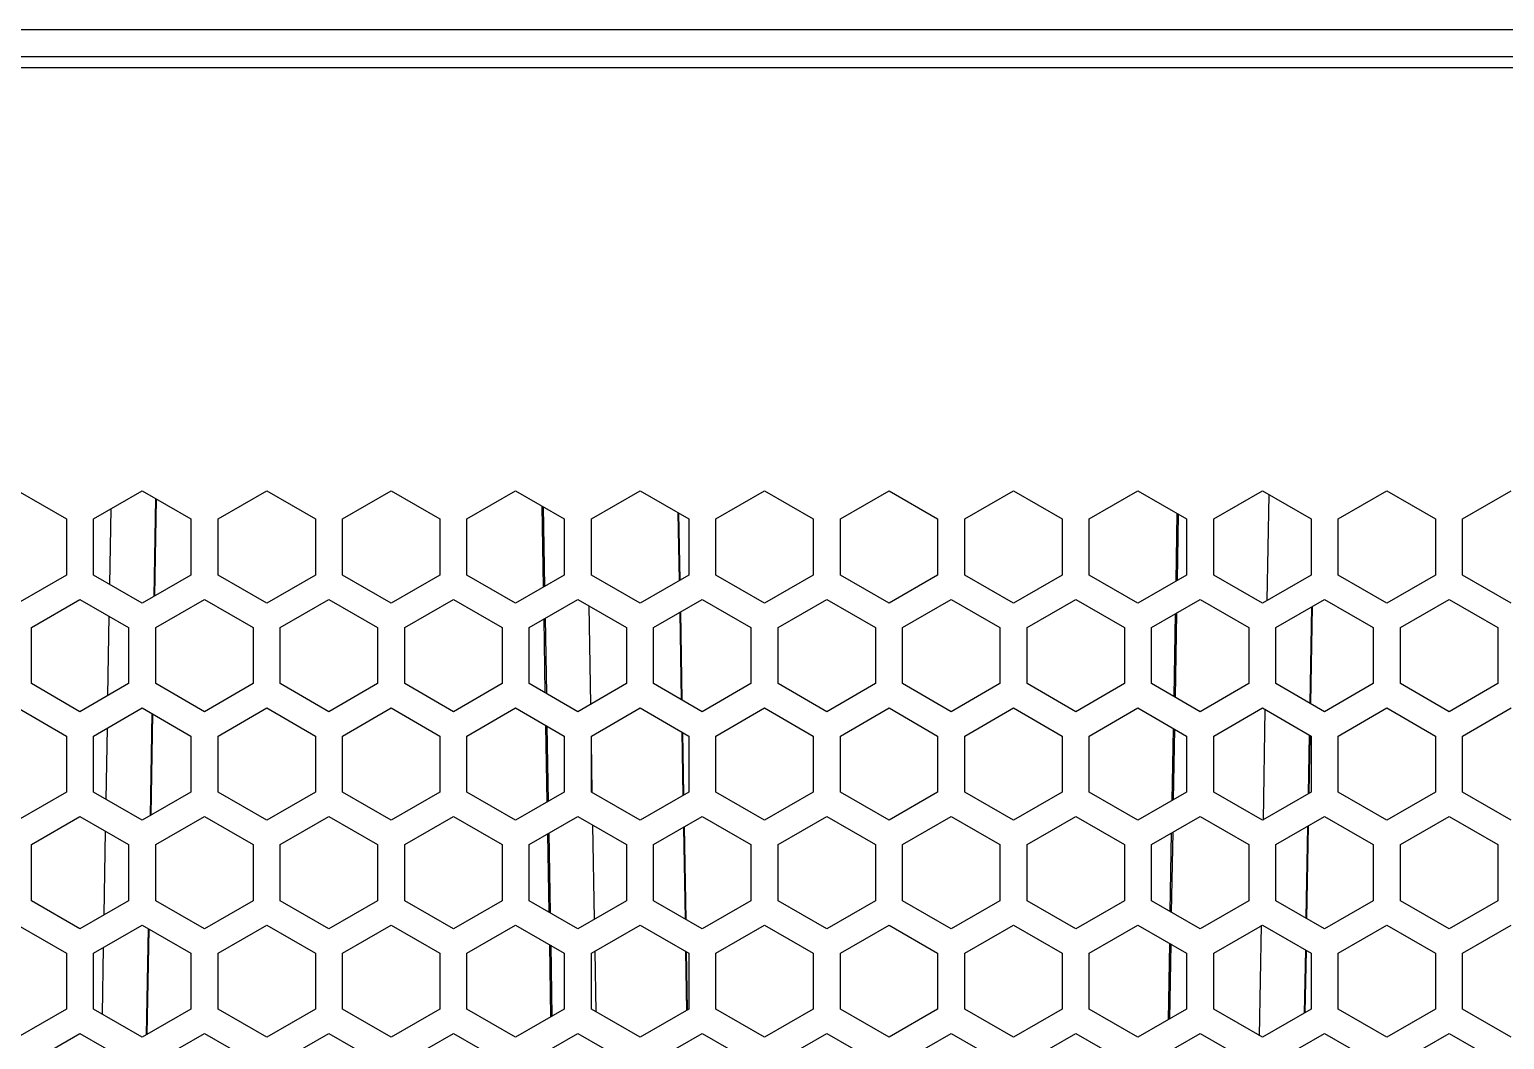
# Model space of a CAD drawing. Header units: millimetres. Extents: x 10297564 to 11610295, y -9287743 to -8409454.
# Drawn here: x 10495121 to 10496429, y -9078614 to -9077718 of the extents above; entities that cross this region are included whole.
import ezdxf

# ---------------------------------------------------------------- set-up
doc = ezdxf.new("R2010")
doc.units = ezdxf.units.MM
doc.header["$LTSCALE"] = 100
doc.layers.add('-0', color=7, linetype='Continuous')

# ---------------------------------------------------------------- blocks, each defined once
blk = doc.blocks.new('인버터 외형도')
at = {"layer": '-0', "linetype": 'Continuous'}
for p, q in [((86344.23, 52854.83), (98084.1, 52854.83)), ((88603.03, 52836.77), (96082.38, 52836.77)), ((95746.04, 52829.25), (92415.69, 52829.25)), ((94477.41, 52547.83), (94509.76, 52529.15)), ((94527.82, 52529.15), (94560.18, 52547.83)), ((94560.18, 52547.83), (94592.53, 52529.15)), ((94610.59, 52529.15), (94642.95, 52547.83)), ((94642.95, 52547.83), (94675.3, 52529.15)), ((94693.36, 52529.15), (94725.72, 52547.83)), ((94725.72, 52547.83), (94758.07, 52529.15)), ((94776.13, 52529.15), (94808.48, 52547.83)), ((94808.48, 52547.83), (94840.84, 52529.15)), ((94858.9, 52529.15), (94891.25, 52547.83)), ((94891.25, 52547.83), (94923.61, 52529.15)), ((94941.67, 52529.15), (94974.02, 52547.83)), ((94974.02, 52547.83), (95006.38, 52529.15)), ((95024.44, 52529.15), (95056.79, 52547.83)), ((95056.79, 52547.83), (95089.15, 52529.15)), ((95107.21, 52529.15), (95139.56, 52547.83)), ((95139.56, 52547.83), (95171.92, 52529.15)), ((95189.98, 52529.15), (95222.33, 52547.83)), ((95222.33, 52547.83), (95254.69, 52529.15)), ((95272.75, 52529.15), (95305.1, 52547.83)), ((95305.1, 52547.83), (95337.46, 52529.15)), ((95355.52, 52529.15), (95387.87, 52547.83)), ((95387.87, 52547.83), (95420.23, 52529.15)), ((95438.28, 52529.15), (95470.64, 52547.83)), ((94569.1, 52542.68), (94567.96, 52477.6)), ((94568.64, 52477.99), (94569.76, 52542.3)), ((94827.01, 52483.81), (94826.07, 52537.68)), ((94826.75, 52537.29), (94827.67, 52484.19)), ((95308.32, 52474.97), (95309.55, 52545.26)), ((94509.76, 52529.15), (94509.76, 52491.79)), ((94527.82, 52491.79), (94527.82, 52529.15)), ((94538.67, 52485.52), (94539.55, 52535.93)), ((94592.53, 52529.15), (94592.53, 52491.79)), ((94610.59, 52491.79), (94610.59, 52529.15)), ((94675.3, 52529.15), (94675.3, 52491.79)), ((94693.36, 52491.79), (94693.36, 52529.15)), ((94758.07, 52529.15), (94758.07, 52491.79)), ((94776.13, 52491.79), (94776.13, 52529.15)), ((94840.84, 52529.15), (94840.84, 52491.79)), ((94858.9, 52491.79), (94858.9, 52529.15)), ((94916.43, 52533.3), (94917.22, 52488.1)), ((94917.88, 52488.48), (94917.1, 52532.91)), ((94923.61, 52529.15), (94923.61, 52491.79)), ((94941.67, 52491.79), (94941.67, 52529.15)), ((95006.38, 52529.15), (95006.38, 52491.79)), ((95024.44, 52491.79), (95024.44, 52529.15)), ((95089.15, 52529.15), (95089.15, 52491.79)), ((95107.21, 52491.79), (95107.21, 52529.15)), ((95171.92, 52529.15), (95171.92, 52491.79)), ((95189.98, 52491.79), (95189.98, 52529.15)), ((95247.69, 52487.75), (95248.47, 52532.74)), ((95249.14, 52532.36), (95248.36, 52488.14)), ((95254.69, 52529.15), (95254.69, 52491.79)), ((95272.75, 52491.79), (95272.75, 52529.15)), ((95337.46, 52529.15), (95337.46, 52491.79)), ((95355.52, 52491.79), (95355.52, 52529.15)), ((95420.23, 52529.15), (95420.23, 52491.79)), ((95438.28, 52491.79), (95438.28, 52529.15)), ((94509.76, 52491.79), (94477.41, 52473.11)), ((94560.18, 52473.11), (94527.82, 52491.79)), ((94592.53, 52491.79), (94560.18, 52473.11)), ((94642.95, 52473.11), (94610.59, 52491.79)), ((94675.3, 52491.79), (94642.95, 52473.11)), ((94725.72, 52473.11), (94693.36, 52491.79)), ((94758.07, 52491.79), (94725.72, 52473.11)), ((94808.48, 52473.11), (94776.13, 52491.79)), ((94840.84, 52491.79), (94808.48, 52473.11)), ((94891.25, 52473.11), (94858.9, 52491.79)), ((94923.61, 52491.79), (94891.25, 52473.11)), ((94974.02, 52473.11), (94941.67, 52491.79)), ((95006.38, 52491.79), (94974.02, 52473.11)), ((95056.79, 52473.11), (95024.44, 52491.79)), ((95089.15, 52491.79), (95056.79, 52473.11)), ((95139.56, 52473.11), (95107.21, 52491.79)), ((95171.92, 52491.79), (95139.56, 52473.11)), ((95222.33, 52473.11), (95189.98, 52491.79)), ((95254.69, 52491.79), (95222.33, 52473.11)), ((95305.1, 52473.11), (95272.75, 52491.79)), ((95337.46, 52491.79), (95305.1, 52473.11)), ((95387.87, 52473.11), (95355.52, 52491.79)), ((95420.23, 52491.79), (95387.87, 52473.11)), ((95470.64, 52473.11), (95438.28, 52491.79)), ((94486.44, 52456.92), (94518.79, 52475.6)), ((94518.79, 52475.6), (94551.15, 52456.92)), ((94569.21, 52456.92), (94601.56, 52475.6)), ((94601.56, 52475.6), (94633.92, 52456.92)), ((94651.98, 52456.92), (94684.33, 52475.6)), ((94684.33, 52475.6), (94716.69, 52456.92)), ((94734.74, 52456.92), (94767.1, 52475.6)), ((94767.1, 52475.6), (94799.46, 52456.92)), ((94817.51, 52456.92), (94849.87, 52475.6)), ((94849.87, 52475.6), (94882.22, 52456.92)), ((94858.47, 52405.84), (94857.32, 52471.29)), ((94900.28, 52456.92), (94932.64, 52475.6)), ((94932.64, 52475.6), (94964.99, 52456.92)), ((94983.05, 52456.92), (95015.41, 52475.6)), ((95015.41, 52475.6), (95047.76, 52456.92)), ((95065.82, 52456.92), (95098.18, 52475.6)), ((95098.18, 52475.6), (95130.53, 52456.92)), ((95148.59, 52456.92), (95180.95, 52475.6)), ((95180.95, 52475.6), (95213.3, 52456.92)), ((95231.36, 52456.92), (95263.72, 52475.6)), ((95263.72, 52475.6), (95296.07, 52456.92)), ((95314.13, 52456.92), (95346.49, 52475.6)), ((95337.67, 52470.5), (95336.55, 52406.61)), ((95337.22, 52406.23), (95338.34, 52470.9)), ((95346.49, 52475.6), (95378.84, 52456.92)), ((95396.9, 52456.92), (95429.26, 52475.6)), ((95429.26, 52475.6), (95461.61, 52456.92)), ((94537.38, 52411.61), (94538.3, 52464.33)), ((94828.24, 52413.36), (94827.38, 52462.61)), ((94828.04, 52463), (94828.92, 52412.97)), ((94917.59, 52466.91), (94918.6, 52408.98)), ((94919.27, 52408.59), (94918.25, 52467.29)), ((95246.35, 52410.9), (95247.31, 52466.12)), ((95247.99, 52466.51), (95247.01, 52410.52)), ((94486.44, 52419.55), (94486.44, 52456.92)), ((94551.15, 52456.92), (94551.15, 52419.55)), ((94569.21, 52419.55), (94569.21, 52456.92)), ((94633.92, 52456.92), (94633.92, 52419.55)), ((94651.98, 52419.55), (94651.98, 52456.92)), ((94716.69, 52456.92), (94716.69, 52419.55)), ((94734.74, 52419.55), (94734.74, 52456.92)), ((94799.46, 52456.92), (94799.46, 52419.55)), ((94817.51, 52419.55), (94817.51, 52456.92)), ((94882.22, 52456.92), (94882.22, 52419.55)), ((94900.28, 52419.55), (94900.28, 52456.92)), ((94964.99, 52456.92), (94964.99, 52419.55)), ((94983.05, 52419.55), (94983.05, 52456.92)), ((95047.76, 52456.92), (95047.76, 52419.55)), ((95065.82, 52419.55), (95065.82, 52456.92)), ((95130.53, 52456.92), (95130.53, 52419.55)), ((95148.59, 52419.55), (95148.59, 52456.92)), ((95213.3, 52456.92), (95213.3, 52419.55)), ((95231.36, 52419.55), (95231.36, 52456.92)), ((95296.07, 52456.92), (95296.07, 52419.55)), ((95314.13, 52419.55), (95314.13, 52456.92)), ((95378.84, 52456.92), (95378.84, 52419.55)), ((95396.9, 52419.55), (95396.9, 52456.92)), ((95461.61, 52456.92), (95461.61, 52419.55)), ((94518.79, 52400.87), (94486.44, 52419.55)), ((94551.15, 52419.55), (94518.79, 52400.87)), ((94601.56, 52400.87), (94569.21, 52419.55)), ((94633.92, 52419.55), (94601.56, 52400.87)), ((94684.33, 52400.87), (94651.98, 52419.55)), ((94716.69, 52419.55), (94684.33, 52400.87)), ((94767.1, 52400.87), (94734.74, 52419.55)), ((94799.46, 52419.55), (94767.1, 52400.87)), ((94849.87, 52400.87), (94817.51, 52419.55)), ((94882.22, 52419.55), (94849.87, 52400.87)), ((94932.64, 52400.87), (94900.28, 52419.55)), ((94964.99, 52419.55), (94932.64, 52400.87)), ((95015.41, 52400.87), (94983.05, 52419.55)), ((95047.76, 52419.55), (95015.41, 52400.87)), ((95098.18, 52400.87), (95065.82, 52419.55)), ((95130.53, 52419.55), (95098.18, 52400.87)), ((95180.95, 52400.87), (95148.59, 52419.55)), ((95213.3, 52419.55), (95180.95, 52400.87)), ((95263.72, 52400.87), (95231.36, 52419.55)), ((95296.07, 52419.55), (95263.72, 52400.87)), ((95346.49, 52400.87), (95314.13, 52419.55)), ((95378.84, 52419.55), (95346.49, 52400.87)), ((95429.26, 52400.87), (95396.9, 52419.55)), ((95461.61, 52419.55), (95429.26, 52400.87)), ((94477.41, 52403.36), (94509.76, 52384.68)), ((94527.82, 52384.68), (94560.18, 52403.36)), ((94560.18, 52403.36), (94592.53, 52384.68)), ((94566.6, 52399.65), (94565.41, 52331.66)), ((94610.59, 52384.68), (94642.95, 52403.36)), ((94642.95, 52403.36), (94675.3, 52384.68)), ((94693.36, 52384.68), (94725.72, 52403.36)), ((94725.72, 52403.36), (94758.07, 52384.68)), ((94776.13, 52384.68), (94808.48, 52403.36)), ((94808.48, 52403.36), (94840.84, 52384.68)), ((94858.9, 52384.68), (94891.25, 52403.36)), ((94891.25, 52403.36), (94923.61, 52384.68)), ((94941.67, 52384.68), (94974.02, 52403.36)), ((94974.02, 52403.36), (95006.38, 52384.68)), ((95024.44, 52384.68), (95056.79, 52403.36)), ((95056.79, 52403.36), (95089.15, 52384.68)), ((95107.21, 52384.68), (95139.56, 52403.36)), ((95139.56, 52403.36), (95171.92, 52384.68)), ((95189.98, 52384.68), (95222.33, 52403.36)), ((95222.33, 52403.36), (95254.69, 52384.68)), ((95272.75, 52384.68), (95305.1, 52403.36)), ((95305.1, 52403.36), (95337.46, 52384.68)), ((95305.77, 52328.63), (95307.05, 52402.23)), ((95355.52, 52384.68), (95387.87, 52403.36)), ((95387.87, 52403.36), (95420.23, 52384.68)), ((95438.28, 52384.68), (95470.64, 52403.36)), ((94536.18, 52342.49), (94537.01, 52389.98)), ((94566.09, 52332.05), (94567.26, 52399.27)), ((94829.51, 52340.78), (94828.62, 52391.74)), ((94829.29, 52391.35), (94830.17, 52341.16)), ((95245.14, 52341.81), (95245.98, 52389.71)), ((94509.76, 52384.68), (94509.76, 52347.32)), ((94527.82, 52347.32), (94527.82, 52384.68)), ((94592.53, 52384.68), (94592.53, 52347.32)), ((94610.59, 52347.32), (94610.59, 52384.68)), ((94675.3, 52384.68), (94675.3, 52347.32)), ((94693.36, 52347.32), (94693.36, 52384.68)), ((94758.07, 52384.68), (94758.07, 52347.32)), ((94776.13, 52347.32), (94776.13, 52384.68)), ((94840.84, 52384.68), (94840.84, 52347.32)), ((94858.9, 52347.32), (94858.9, 52384.68)), ((94859.49, 52347.33), (94858.9, 52381.01)), ((94918.97, 52387.36), (94919.71, 52345.07)), ((94920.38, 52345.45), (94919.65, 52386.97)), ((94923.61, 52384.68), (94923.61, 52347.32)), ((94941.67, 52347.32), (94941.67, 52384.68)), ((95006.38, 52384.68), (95006.38, 52347.32)), ((95024.44, 52347.32), (95024.44, 52384.68)), ((95089.15, 52384.68), (95089.15, 52347.32)), ((95107.21, 52347.32), (95107.21, 52384.68)), ((95171.92, 52384.68), (95171.92, 52347.32)), ((95189.98, 52347.32), (95189.98, 52384.68)), ((95246.64, 52389.33), (95245.82, 52342.2)), ((95254.69, 52384.68), (95254.69, 52347.32)), ((95272.75, 52347.32), (95272.75, 52384.68)), ((95336.18, 52385.42), (95335.5, 52346.19)), ((95336.17, 52346.58), (95336.84, 52384.69)), ((95337.46, 52384.68), (95337.46, 52347.32)), ((95355.52, 52347.32), (95355.52, 52384.68)), ((95420.23, 52384.68), (95420.23, 52347.32)), ((95438.28, 52347.32), (95438.28, 52384.68)), ((94509.76, 52347.32), (94477.41, 52328.64)), ((94560.18, 52328.64), (94527.82, 52347.32)), ((94592.53, 52347.32), (94560.18, 52328.64)), ((94642.95, 52328.64), (94610.59, 52347.32)), ((94675.3, 52347.32), (94642.95, 52328.64)), ((94725.72, 52328.64), (94693.36, 52347.32)), ((94758.07, 52347.32), (94725.72, 52328.64)), ((94808.48, 52328.64), (94776.13, 52347.32)), ((94840.84, 52347.32), (94808.48, 52328.64)), ((94891.25, 52328.64), (94858.9, 52347.32)), ((94923.61, 52347.32), (94891.25, 52328.64)), ((94974.02, 52328.64), (94941.67, 52347.32)), ((95006.38, 52347.32), (94974.02, 52328.64)), ((95056.79, 52328.64), (95024.44, 52347.32)), ((95089.15, 52347.32), (95056.79, 52328.64)), ((95139.56, 52328.64), (95107.21, 52347.32)), ((95171.92, 52347.32), (95139.56, 52328.64)), ((95222.33, 52328.64), (95189.98, 52347.32)), ((95254.69, 52347.32), (95222.33, 52328.64)), ((95305.1, 52328.64), (95272.75, 52347.32)), ((95337.46, 52347.32), (95305.1, 52328.64)), ((95387.87, 52328.64), (95355.52, 52347.32)), ((95420.23, 52347.32), (95387.87, 52328.64)), ((95470.64, 52328.64), (95438.28, 52347.32)), ((94486.44, 52312.45), (94518.79, 52331.13)), ((94518.79, 52331.13), (94551.15, 52312.45)), ((94569.21, 52312.45), (94601.56, 52331.13)), ((94601.56, 52331.13), (94633.92, 52312.45)), ((94651.98, 52312.45), (94684.33, 52331.13)), ((94684.33, 52331.13), (94716.69, 52312.45)), ((94734.74, 52312.45), (94767.1, 52331.13)), ((94767.1, 52331.13), (94799.46, 52312.45)), ((94817.51, 52312.45), (94849.87, 52331.13)), ((94849.87, 52331.13), (94882.22, 52312.45)), ((94900.28, 52312.45), (94932.64, 52331.13)), ((94932.64, 52331.13), (94964.99, 52312.45)), ((94983.05, 52312.45), (95015.41, 52331.13)), ((95015.41, 52331.13), (95047.76, 52312.45)), ((95065.82, 52312.45), (95098.18, 52331.13)), ((95098.18, 52331.13), (95130.53, 52312.45)), ((95148.59, 52312.45), (95180.95, 52331.13)), ((95180.95, 52331.13), (95213.3, 52312.45)), ((95231.36, 52312.45), (95263.72, 52331.13)), ((95263.72, 52331.13), (95296.07, 52312.45)), ((95314.13, 52312.45), (95346.49, 52331.13)), ((95346.49, 52331.13), (95378.84, 52312.45)), ((95396.9, 52312.45), (95429.26, 52331.13)), ((95429.26, 52331.13), (95461.61, 52312.45)), ((94534.84, 52265.67), (94535.81, 52321.3)), ((94860.96, 52262.81), (94859.87, 52325.35)), ((94920.08, 52323.88), (94921.14, 52263.04)), ((94921.82, 52262.65), (94920.75, 52324.26)), ((95335.12, 52324.56), (95334.06, 52263.58)), ((95334.72, 52263.2), (95335.8, 52324.95)), ((94486.44, 52275.08), (94486.44, 52312.45)), ((94551.15, 52312.45), (94551.15, 52275.08)), ((94569.21, 52275.08), (94569.21, 52312.45)), ((94633.92, 52312.45), (94633.92, 52275.08)), ((94651.98, 52275.08), (94651.98, 52312.45)), ((94716.69, 52312.45), (94716.69, 52275.08)), ((94734.74, 52275.08), (94734.74, 52312.45)), ((94799.46, 52312.45), (94799.46, 52275.08)), ((94817.51, 52275.08), (94817.51, 52312.45)), ((94830.79, 52267.42), (94829.88, 52319.58)), ((94830.54, 52319.97), (94831.46, 52267.03)), ((94882.22, 52312.45), (94882.22, 52275.08)), ((94900.28, 52275.08), (94900.28, 52312.45)), ((94964.99, 52312.45), (94964.99, 52275.08)), ((94983.05, 52275.08), (94983.05, 52312.45)), ((95047.76, 52312.45), (95047.76, 52275.08)), ((95065.82, 52275.08), (95065.82, 52312.45)), ((95130.53, 52312.45), (95130.53, 52275.08)), ((95148.59, 52275.08), (95148.59, 52312.45)), ((95213.3, 52312.45), (95213.3, 52275.08)), ((95231.36, 52275.08), (95231.36, 52312.45)), ((95243.85, 52267.87), (95244.76, 52320.18)), ((95245.44, 52320.57), (95244.51, 52267.49)), ((95296.07, 52312.45), (95296.07, 52275.08)), ((95314.13, 52275.08), (95314.13, 52312.45)), ((95378.84, 52312.45), (95378.84, 52275.08)), ((95396.9, 52275.08), (95396.9, 52312.45)), ((95461.61, 52312.45), (95461.61, 52275.08)), ((94518.79, 52256.4), (94486.44, 52275.08)), ((94551.15, 52275.08), (94518.79, 52256.4)), ((94601.56, 52256.4), (94569.21, 52275.08)), ((94633.92, 52275.08), (94601.56, 52256.4)), ((94684.33, 52256.4), (94651.98, 52275.08)), ((94716.69, 52275.08), (94684.33, 52256.4)), ((94767.1, 52256.4), (94734.74, 52275.08)), ((94799.46, 52275.08), (94767.1, 52256.4)), ((94849.87, 52256.4), (94817.51, 52275.08)), ((94882.22, 52275.08), (94849.87, 52256.4)), ((94932.64, 52256.4), (94900.28, 52275.08)), ((94964.99, 52275.08), (94932.64, 52256.4)), ((95015.41, 52256.4), (94983.05, 52275.08)), ((95047.76, 52275.08), (95015.41, 52256.4)), ((95098.18, 52256.4), (95065.82, 52275.08)), ((95130.53, 52275.08), (95098.18, 52256.4)), ((95180.95, 52256.4), (95148.59, 52275.08)), ((95213.3, 52275.08), (95180.95, 52256.4)), ((95263.72, 52256.4), (95231.36, 52275.08)), ((95296.07, 52275.08), (95263.72, 52256.4)), ((95346.49, 52256.4), (95314.13, 52275.08)), ((95378.84, 52275.08), (95346.49, 52256.4)), ((95429.26, 52256.4), (95396.9, 52275.08)), ((95461.61, 52275.08), (95429.26, 52256.4)), ((94477.41, 52258.89), (94509.76, 52240.21)), ((94527.82, 52240.21), (94560.18, 52258.89)), ((94560.18, 52258.89), (94592.53, 52240.21)), ((94564.1, 52256.62), (94562.86, 52185.72)), ((94563.54, 52186.11), (94564.77, 52256.24)), ((94610.59, 52240.21), (94642.95, 52258.89)), ((94642.95, 52258.89), (94675.3, 52240.21)), ((94693.36, 52240.21), (94725.72, 52258.89)), ((94725.72, 52258.89), (94758.07, 52240.21)), ((94776.13, 52240.21), (94808.48, 52258.89)), ((94808.48, 52258.89), (94840.84, 52240.21)), ((94858.9, 52240.21), (94891.25, 52258.89)), ((94891.25, 52258.89), (94923.61, 52240.21)), ((94941.67, 52240.21), (94974.02, 52258.89)), ((94974.02, 52258.89), (95006.38, 52240.21)), ((95024.44, 52240.21), (95056.79, 52258.89)), ((95056.79, 52258.89), (95089.15, 52240.21)), ((95107.21, 52240.21), (95139.56, 52258.89)), ((95139.56, 52258.89), (95171.92, 52240.21)), ((95189.98, 52240.21), (95222.33, 52258.89)), ((95222.33, 52258.89), (95254.69, 52240.21)), ((95272.75, 52240.21), (95305.1, 52258.89)), ((95303.26, 52185.23), (95304.55, 52258.9)), ((95305.1, 52258.89), (95337.46, 52240.21)), ((95355.52, 52240.21), (95387.87, 52258.89)), ((95387.87, 52258.89), (95420.23, 52240.21)), ((95438.28, 52240.21), (95470.64, 52258.89)), ((94533.68, 52199.47), (94534.46, 52244.04)), ((94832, 52197.75), (94831.17, 52245.8)), ((94831.84, 52245.41), (94832.67, 52198.13)), ((95242.59, 52195.87), (95243.48, 52246.68)), ((95244.14, 52246.3), (95243.27, 52196.26)), ((94509.76, 52240.21), (94509.76, 52202.85)), ((94527.82, 52202.85), (94527.82, 52240.21)), ((94592.53, 52240.21), (94592.53, 52202.85)), ((94610.59, 52202.85), (94610.59, 52240.21)), ((94675.3, 52240.21), (94675.3, 52202.85)), ((94693.36, 52202.85), (94693.36, 52240.21)), ((94758.07, 52240.21), (94758.07, 52202.85)), ((94776.13, 52202.85), (94776.13, 52240.21)), ((94840.84, 52240.21), (94840.84, 52202.85)), ((94858.9, 52202.85), (94858.9, 52240.21)), ((94862.04, 52201.04), (94861.33, 52241.61)), ((94921.52, 52241.42), (94922.21, 52202.04)), ((94922.87, 52202.84), (94922.2, 52241.02)), ((94923.61, 52240.21), (94923.61, 52202.85)), ((94941.67, 52202.85), (94941.67, 52240.21)), ((95006.38, 52240.21), (95006.38, 52202.85)), ((95024.44, 52202.85), (95024.44, 52240.21)), ((95089.15, 52240.21), (95089.15, 52202.85)), ((95107.21, 52202.85), (95107.21, 52240.21)), ((95171.92, 52240.21), (95171.92, 52202.85)), ((95189.98, 52202.85), (95189.98, 52240.21)), ((95254.69, 52240.21), (95254.69, 52202.85)), ((95272.75, 52202.85), (95272.75, 52240.21)), ((95333.69, 52242.39), (95332.95, 52200.25)), ((95333.63, 52200.64), (95334.35, 52242)), ((95337.46, 52240.21), (95337.46, 52202.85)), ((95355.52, 52202.85), (95355.52, 52240.21)), ((95420.23, 52240.21), (95420.23, 52202.85)), ((95438.28, 52202.85), (95438.28, 52240.21)), ((94509.76, 52202.85), (94477.41, 52184.17)), ((94560.18, 52184.17), (94527.82, 52202.85)), ((94592.53, 52202.85), (94560.18, 52184.17)), ((94642.95, 52184.17), (94610.59, 52202.85)), ((94675.3, 52202.85), (94642.95, 52184.17)), ((94725.72, 52184.17), (94693.36, 52202.85)), ((94758.07, 52202.85), (94725.72, 52184.17)), ((94808.48, 52184.17), (94776.13, 52202.85)), ((94840.84, 52202.85), (94808.48, 52184.17)), ((94891.25, 52184.17), (94858.9, 52202.85)), ((94923.61, 52202.85), (94891.25, 52184.17)), ((94974.02, 52184.17), (94941.67, 52202.85)), ((95006.38, 52202.85), (94974.02, 52184.17)), ((95056.79, 52184.17), (95024.44, 52202.85)), ((95089.15, 52202.85), (95056.79, 52184.17)), ((95139.56, 52184.17), (95107.21, 52202.85)), ((95171.92, 52202.85), (95139.56, 52184.17)), ((95222.33, 52184.17), (95189.98, 52202.85)), ((95254.69, 52202.85), (95222.33, 52184.17)), ((95305.1, 52184.17), (95272.75, 52202.85)), ((95337.46, 52202.85), (95305.1, 52184.17)), ((95387.87, 52184.17), (95355.52, 52202.85)), ((95420.23, 52202.85), (95387.87, 52184.17)), ((95470.64, 52184.17), (95438.28, 52202.85)), ((94486.44, 52167.98), (94518.79, 52186.66)), ((94518.79, 52186.66), (94551.15, 52167.98)), ((94569.21, 52167.98), (94601.56, 52186.66)), ((94601.56, 52186.66), (94633.92, 52167.98)), ((94651.98, 52167.98), (94684.33, 52186.66)), ((94684.33, 52186.66), (94716.69, 52167.98)), ((94734.74, 52167.98), (94767.1, 52186.66)), ((94767.1, 52186.66), (94799.46, 52167.98)), ((94817.51, 52167.98), (94849.87, 52186.66)), ((94849.87, 52186.66), (94882.22, 52167.98)), ((94900.28, 52167.98), (94932.64, 52186.66)), ((94932.64, 52186.66), (94964.99, 52167.98)), ((94983.05, 52167.98), (95015.41, 52186.66)), ((95015.41, 52186.66), (95047.76, 52167.98)), ((95065.82, 52167.98), (95098.18, 52186.66)), ((95098.18, 52186.66), (95130.53, 52167.98)), ((95148.59, 52167.98), (95180.95, 52186.66)), ((95180.95, 52186.66), (95213.3, 52167.98)), ((95231.36, 52167.98), (95263.72, 52186.66)), ((95263.72, 52186.66), (95296.07, 52167.98)), ((95314.13, 52167.98), (95346.49, 52186.66)), ((95346.49, 52186.66), (95378.84, 52167.98)), ((95396.9, 52167.98), (95429.26, 52186.66)), ((95429.26, 52186.66), (95461.61, 52167.98))]:
    blk.add_line(p, q, dxfattribs=at)

msp = doc.modelspace()

# ---------------------------------------------------------------- block references
at = {"xscale": 1.333333333333333, "yscale": 1.333333333333333, "zscale": 1.333333333333333}
msp.add_blockref('인버터 외형도', (10369140.6, -9148191), dxfattribs=at)

doc.saveas('drawing.dxf')
